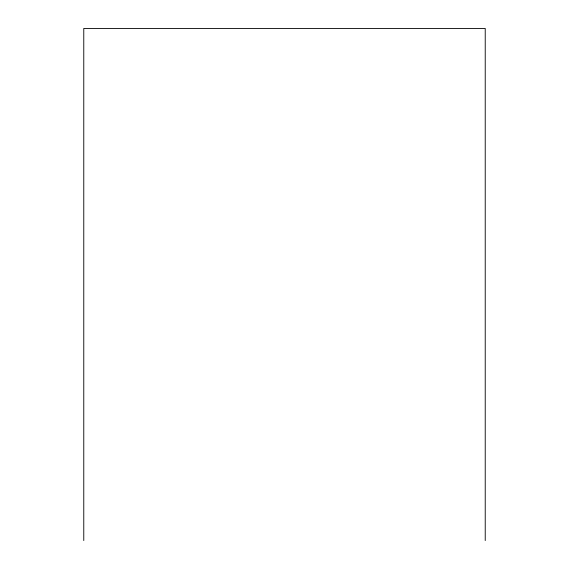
<?xml version="1.0" encoding="UTF-8"?>
<svg xmlns="http://www.w3.org/2000/svg" width="569" height="569" viewBox="0 0 569 569"><rect width="100%" height="100%" fill="white"/><g stroke="black" fill="none" stroke-linecap="round" stroke-linejoin="round"><path stroke-width="0.85" d="M485.229 540.55L485.229 28.45L83.771 28.45L83.771 540.55"/></g></svg>
